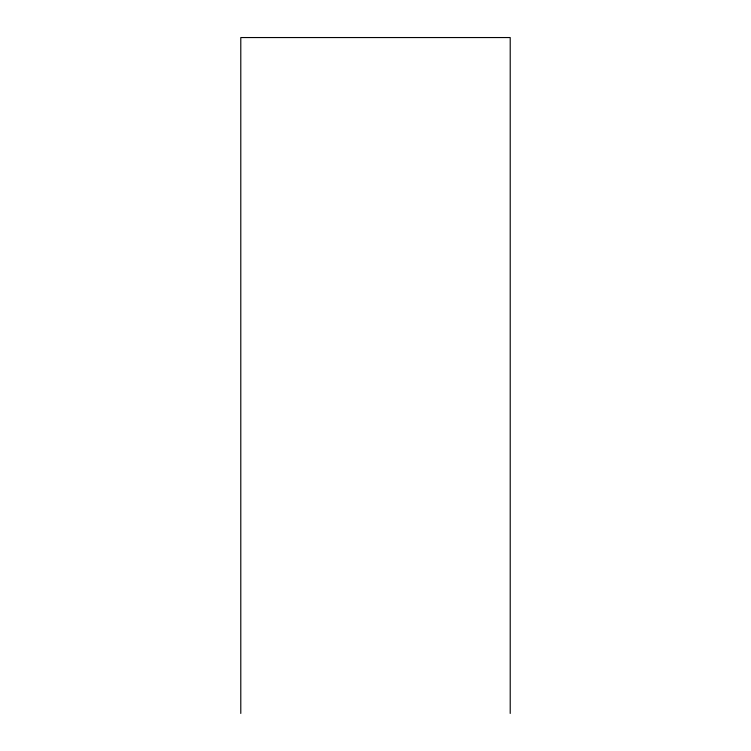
<?xml version="1.0" encoding="UTF-8"?>
<svg xmlns="http://www.w3.org/2000/svg" width="751" height="751" viewBox="0 0 751 751"><rect width="100%" height="100%" fill="white"/><g stroke="black" fill="none" stroke-linecap="round" stroke-linejoin="round"><path stroke-width="1.13" d="M510.211 713.45L510.211 37.55L240.789 37.55L240.789 713.45"/></g></svg>
